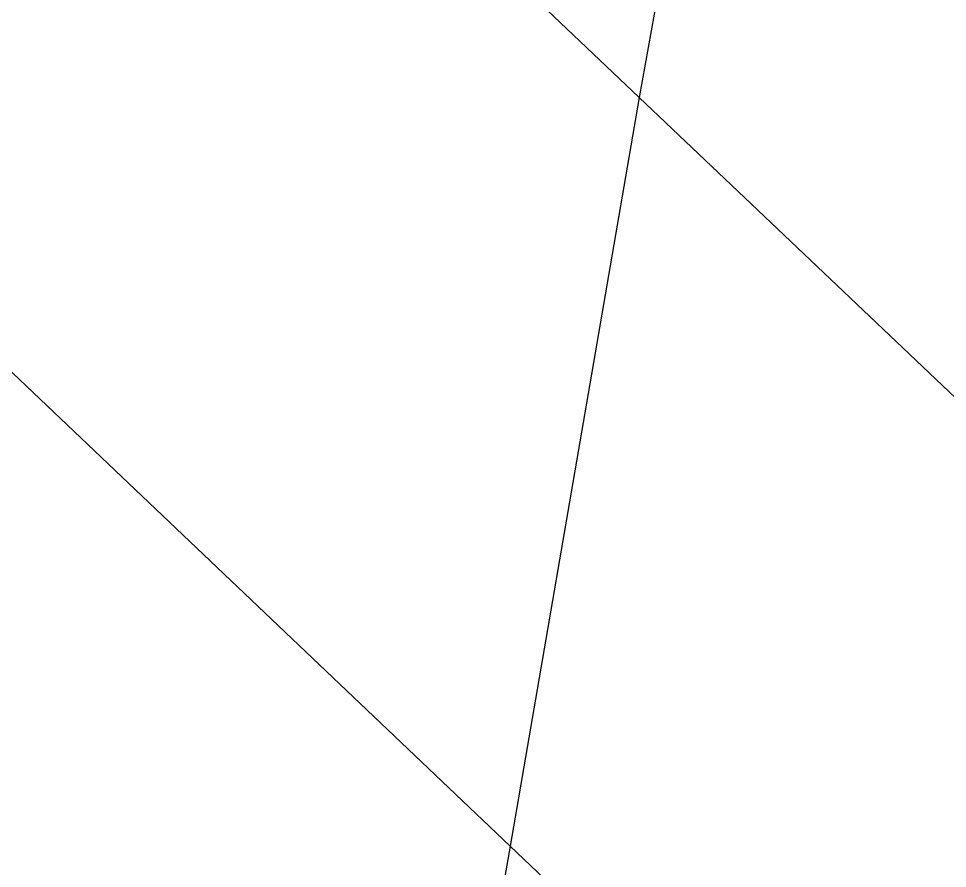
# Model space of a CAD drawing. Extents: x 363066 to 375462, y 6077936 to 6083550.
# Drawn here: x 371637.86 to 371667.27, y 6081219.49 to 6081246.39 of the extents above; entities that cross this region are included whole.
import ezdxf

# ---------------------------------------------------------------- set-up
doc = ezdxf.new("R2010")
doc.units = 0
doc.header["$LTSCALE"] = 5
doc.layers.add('C-WS-T', color=13, linetype='Continuous', lineweight=9)
doc.layers.add('F-RW', color=190, linetype='Continuous')
doc.styles.add('80CG', font='ARIALN.TTF', dxfattribs={"height": 10})
doc.dimstyles.new('Compass 5 000', dxfattribs={"dimscale": 5, "dimtxt": 9, "dimasz": 2, "dimexe": 0.2, "dimexo": 0.0625, "dimgap": 0.5, "dimtad": 0, "dimtih": 1, "dimtoh": 1, "dimzin": 0, "dimdsep": 46, "dimtxsty": '80CG', "dimcen": 0.1, "dimse1": 1, "dimse2": 1, "dimclrd": 256, "dimclrt": 256, "dimaunit": 1, "dimadec": 4, "dimazin": 0, "dimtfac": 0.06, "dimtofl": 0, "dimtmove": 0, "dimatfit": 1, "dimfxl": 0.2, "dimtolj": 1, "dimtzin": 0, "dimlwd": -1, "dimarcsym": 0})

msp = doc.modelspace()

# ---------------------------------------------------------------- linework, layer by layer
at = {"layer": 'F-RW', "flags": 128}
for points in [[(372145.522, 6081740.972), (371960.18, 6081612.276), (371756.941, 6081471.164), (371737.492, 6081457.66), (371701.831, 6081432.901), (371698.862, 6081416.582), (371691.49, 6081398.663), (371680.226, 6081371.283), (371677.835, 6081357.552), (371676.619, 6081350.57), (371675.786, 6081345.791), (371672.291, 6081326.366), (371671.164, 6081327.434), (371657.435, 6081312.908), (371654.007, 6081309.28), (371650.591, 6081305.676), (371666.005, 6081291.095), (371662.822, 6081273.354), (371657.505, 6081243.892), (371653.422, 6081220.187), (371650.281, 6081202.484), (371582.094, 6080818.257)], [(371333.843, 6081564.861), (371423.408, 6081479.864), (371554.14, 6081342.119), (371588.762, 6081309.219), (371601.814, 6081296.815), (371608.689, 6081290.281), (371621.708, 6081277.911), (371631.545, 6081268.562), (371634.825, 6081265.445), (371657.505, 6081243.892), (371674.739, 6081227.515), (371798.654, 6081123.748)], [(371798.654, 6081123.748), (371674.739, 6081227.515), (371657.505, 6081243.892), (371634.825, 6081265.445), (371631.545, 6081268.562), (371621.708, 6081277.911), (371608.689, 6081290.281), (371601.814, 6081296.815), (371588.762, 6081309.219), (371554.14, 6081342.119), (371423.408, 6081479.864), (371333.843, 6081564.861)], [(371785.34, 6081108.816), (371661.42, 6081212.587), (371653.422, 6081220.187), (371630.54, 6081241.932), (371627.356, 6081244.958), (371617.426, 6081254.395), (371607.933, 6081263.415), (371604.409, 6081266.765), (371597.531, 6081273.301), (371584.481, 6081285.703), (371539.992, 6081327.979), (371409.264, 6081465.72), (371333.074, 6081538.023)], [(371333.074, 6081538.023), (371409.264, 6081465.72), (371539.992, 6081327.979), (371584.481, 6081285.703), (371597.531, 6081273.301), (371604.409, 6081266.765), (371607.933, 6081263.415), (371617.426, 6081254.395), (371627.356, 6081244.958), (371630.54, 6081241.932), (371653.422, 6081220.187), (371661.42, 6081212.587), (371785.34, 6081108.816)]]:
    msp.add_lwpolyline(points, dxfattribs=at)

# ---------------------------------------------------------------- leaders
at = {"layer": 'C-WS-T'}
msp.add_leader([(371664.389, 6081300.79), (371578.682, 6081220.382), (371547.39, 6081220.382)], dimstyle='Compass 5 000', override={"dimasz": 1, "dimtxsty": '80CG', "dimldrblk": 'DotBlank'}, dxfattribs=at)

doc.saveas('drawing.dxf')
